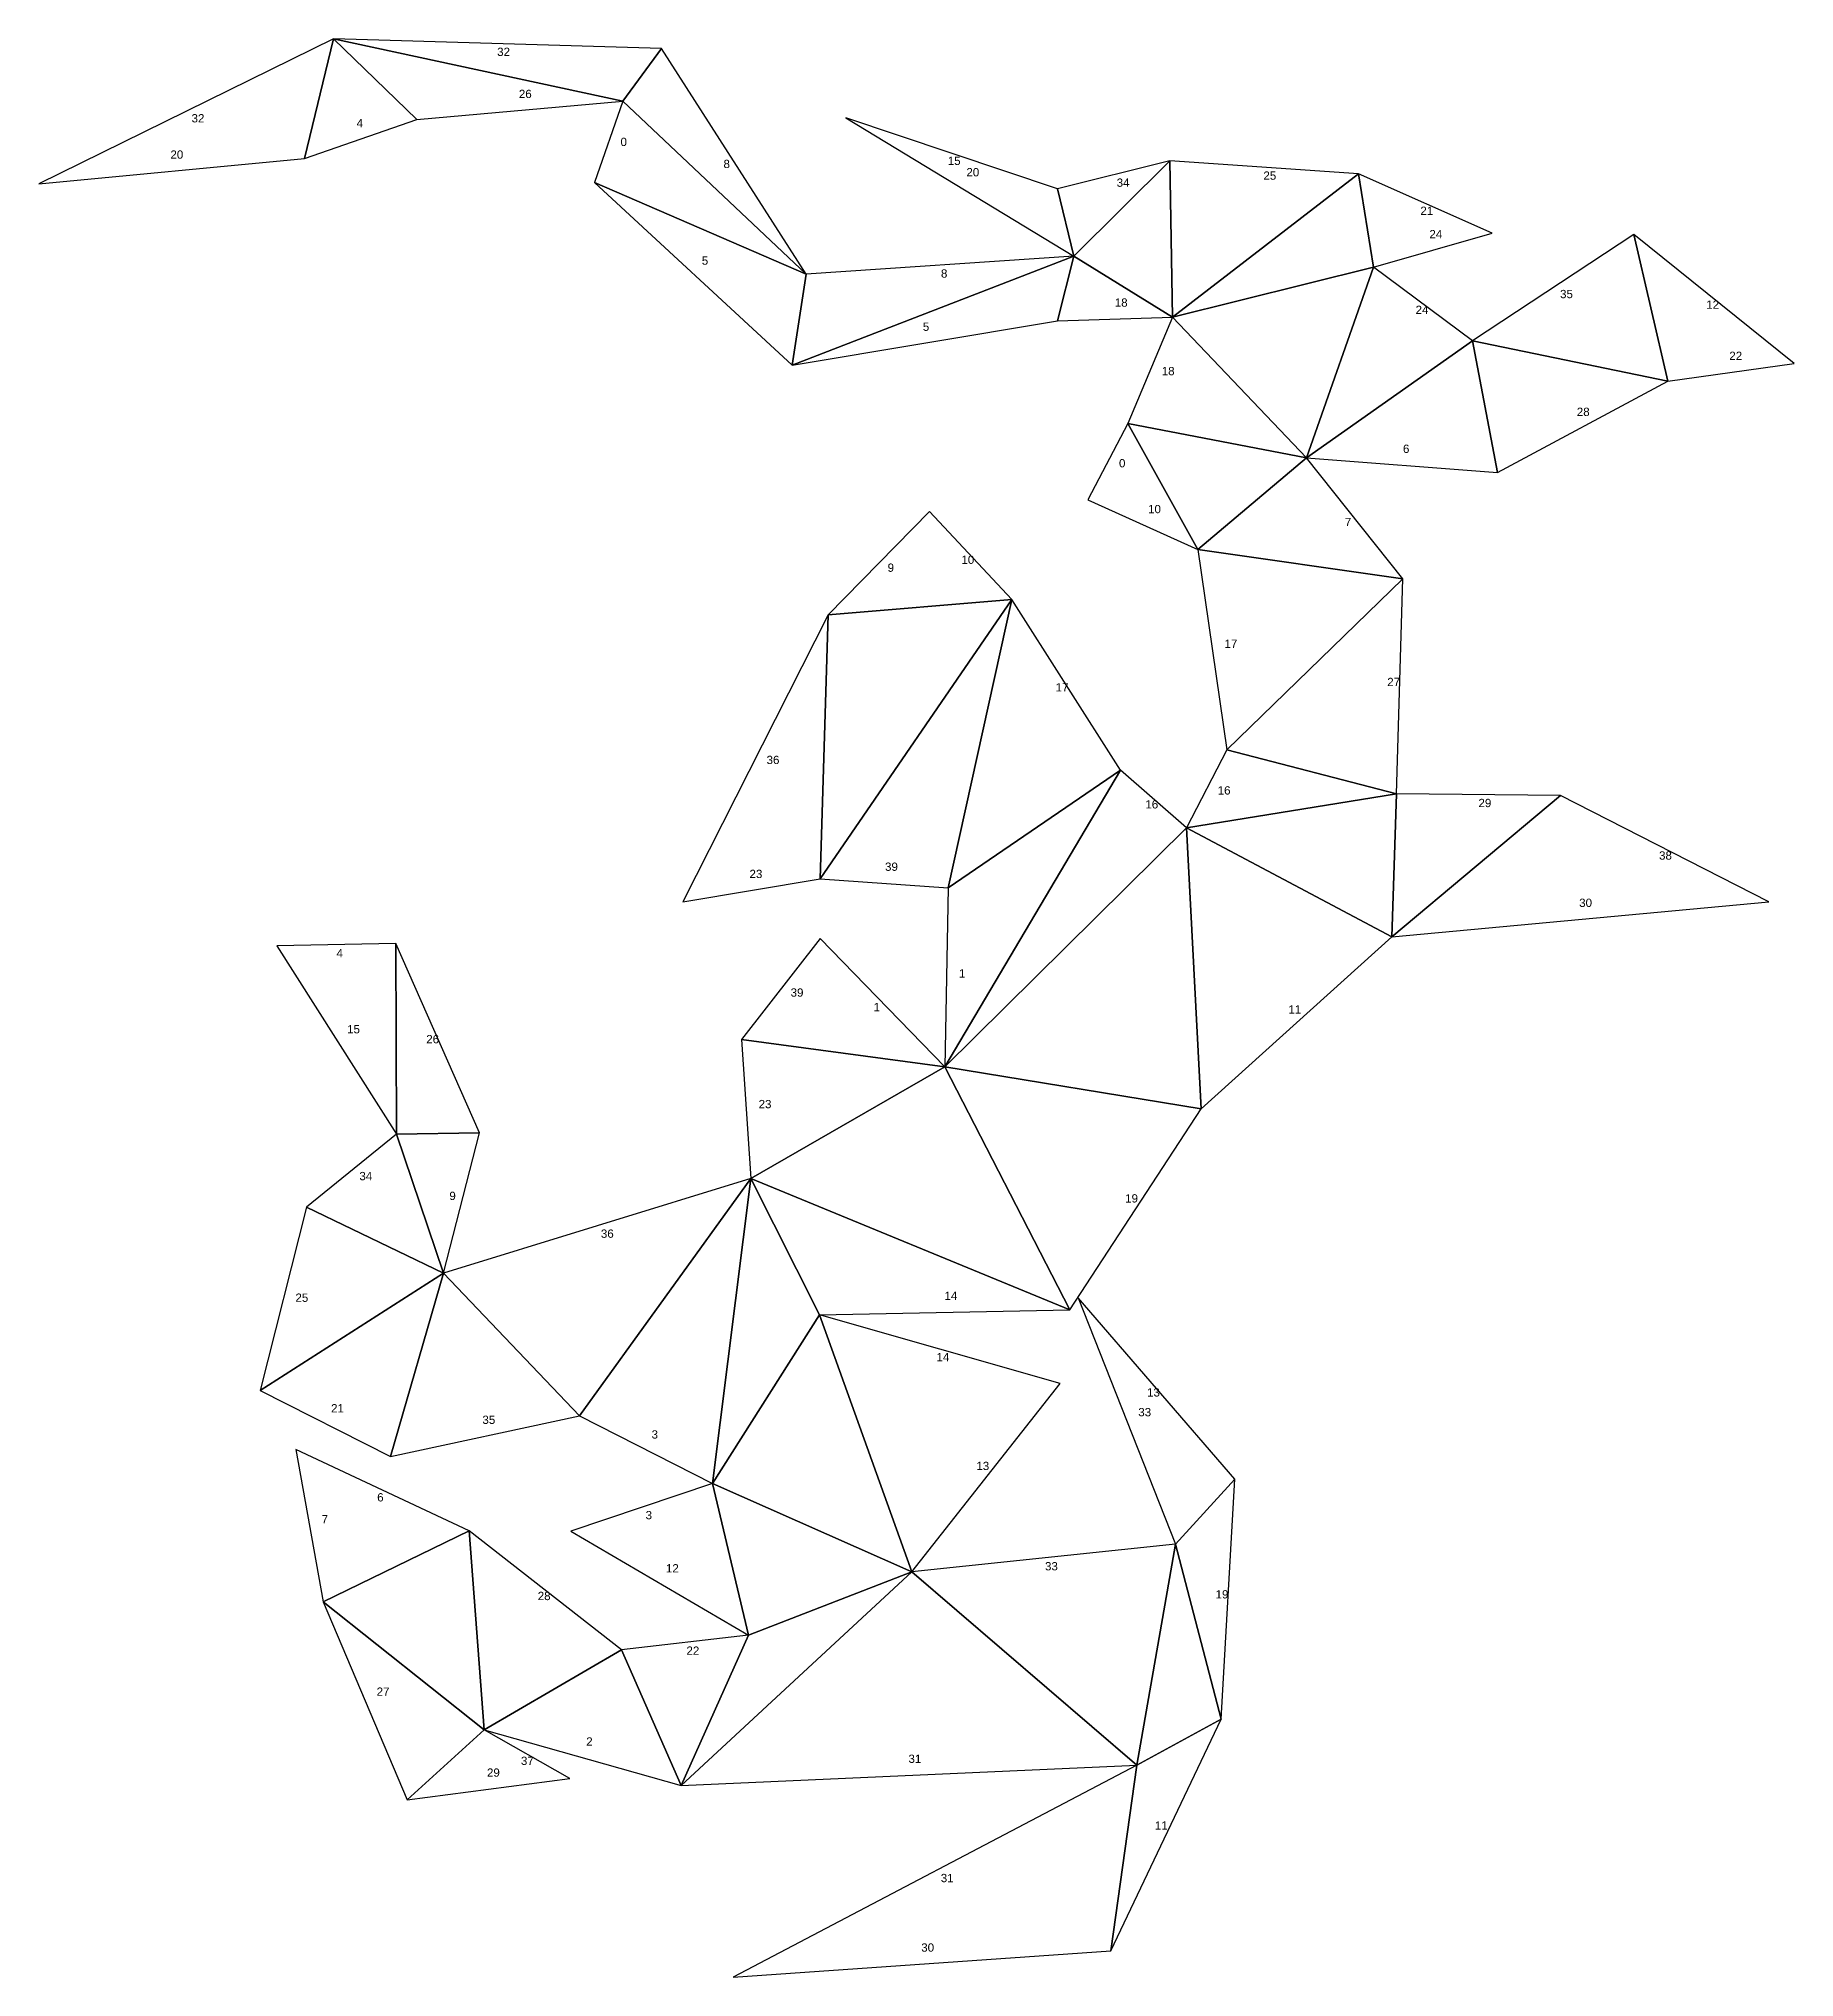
# Model space of a CAD drawing. Extents: x -76 to 136, y -261 to -27.
import ezdxf

# ---------------------------------------------------------------- set-up
doc = ezdxf.new("R2010")
doc.units = 0
doc.styles.get("Standard").update_dxf_attribs({"font": 'arial.ttf'})

msp = doc.modelspace()

# ---------------------------------------------------------------- linework, layer by layer
at = {"color": 0}
for p, q in [((-40.46, -27.12), (-76.02, -44.62)), ((-0.84, -28.29), (-40.46, -27.12)), ((16.63, -55.55), (-0.84, -28.29)), ((-30.37, -36.88), (-5.5, -34.66)), ((-5.5, -34.66), (-8.93, -44.48)), ((-43.96, -41.57), (-30.37, -36.88)), ((46.94, -45.22), (21.41, -36.65)), ((21.41, -36.65), (48.93, -53.38)), ((-76.02, -44.62), (-43.96, -41.57)), ((60.51, -41.84), (46.94, -45.22)), ((83.3, -43.44), (60.51, -41.84)), ((99.42, -50.6), (83.3, -43.44)), ((-8.93, -44.48), (14.92, -66.53)), ((85.08, -54.7), (99.42, -50.6)), ((116.52, -50.77), (97.05, -63.6)), ((135.88, -66.32), (116.52, -50.77)), ((48.93, -53.38), (16.63, -55.55)), ((97.05, -63.6), (85.08, -54.7)), ((46.96, -61.19), (60.85, -60.75)), ((60.85, -60.75), (55.45, -73.55)), ((14.92, -66.53), (46.96, -61.19)), ((120.62, -68.45), (135.88, -66.32)), ((100.07, -79.5), (120.62, -68.45)), ((55.45, -73.55), (50.63, -82.77)), ((88.62, -92.33), (77, -77.73)), ((77, -77.73), (100.07, -79.5)), ((31.48, -84.18), (19.25, -96.67)), ((41.42, -94.8), (31.48, -84.18)), ((50.63, -82.77), (63.89, -88.76)), ((63.89, -88.76), (67.37, -112.97)), ((87.88, -118.29), (88.62, -92.33)), ((54.55, -115.43), (41.42, -94.8)), ((19.25, -96.67), (1.74, -131.33)), ((67.37, -112.97), (62.53, -122.38)), ((62.53, -122.38), (54.55, -115.43)), ((107.67, -118.46), (87.88, -118.29)), ((132.82, -131.3), (107.67, -118.46)), ((1.74, -131.33), (18.3, -128.52)), ((18.3, -128.52), (33.74, -129.62)), ((33.74, -129.62), (33.35, -151.23)), ((87.31, -135.54), (132.82, -131.3)), ((64.31, -156.29), (87.31, -135.54)), ((-32.92, -136.36), (-47.29, -136.63)), ((-47.29, -136.63), (-32.84, -159.35)), ((-22.84, -159.21), (-32.92, -136.36)), ((18.3, -135.73), (8.8, -147.95)), ((33.35, -151.23), (18.3, -135.73)), ((8.8, -147.95), (9.94, -164.71)), ((48.42, -180.58), (64.31, -156.29)), ((-32.84, -159.35), (-43.7, -168.16)), ((-27.16, -176.15), (-22.84, -159.21)), ((9.94, -164.71), (-27.16, -176.15)), ((-43.7, -168.16), (-49.28, -190.31)), ((68.34, -201.01), (49.43, -179.1)), ((49.43, -179.1), (61.18, -208.84)), ((18.23, -181.18), (48.42, -180.58)), ((47.27, -189.46), (18.23, -181.18)), ((29.38, -212.21), (47.27, -189.46)), ((-49.28, -190.31), (-33.55, -198.27)), ((-33.55, -198.27), (-10.76, -193.35)), ((-10.76, -193.35), (5.29, -201.55)), ((-24.06, -207.25), (-45.01, -197.43)), ((-45.01, -197.43), (-41.71, -215.8)), ((66.72, -229.98), (68.34, -201.01)), ((5.29, -201.55), (-11.8, -207.29)), ((-5.67, -221.61), (-24.06, -207.25)), ((-11.8, -207.29), (9.64, -219.83)), ((61.18, -208.84), (29.38, -212.21)), ((-41.71, -215.8), (-31.54, -239.7)), ((9.64, -219.83), (-5.67, -221.61)), ((-22.24, -231.26), (1.54, -237.98)), ((-11.91, -237.14), (-22.24, -231.26)), ((53.4, -257.95), (66.72, -229.98)), ((1.54, -237.98), (56.52, -235.53)), ((56.52, -235.53), (7.81, -261.14)), ((-31.54, -239.7), (-11.91, -237.14)), ((7.81, -261.14), (53.4, -257.95))]:
    msp.add_line(p, q, dxfattribs=at)
at = {"color": 1}
for p, q in [((-40.46, -27.12), (-43.96, -41.57)), ((-43.96, -41.57), (-40.46, -27.12)), ((-30.37, -36.88), (-40.46, -27.12)), ((-5.5, -34.66), (-40.46, -27.12)), ((-40.46, -27.12), (-30.37, -36.88)), ((-40.46, -27.12), (-5.5, -34.66)), ((-5.5, -34.66), (-0.84, -28.29)), ((-0.84, -28.29), (-5.5, -34.66)), ((16.63, -55.55), (-5.5, -34.66)), ((-5.5, -34.66), (16.63, -55.55)), ((60.51, -41.84), (48.93, -53.38)), ((48.93, -53.38), (60.51, -41.84)), ((60.85, -60.75), (60.51, -41.84)), ((60.51, -41.84), (60.85, -60.75)), ((83.3, -43.44), (60.85, -60.75)), ((60.85, -60.75), (83.3, -43.44)), ((85.08, -54.7), (83.3, -43.44)), ((83.3, -43.44), (85.08, -54.7)), ((-8.93, -44.48), (16.63, -55.55)), ((16.63, -55.55), (-8.93, -44.48)), ((48.93, -53.38), (46.94, -45.22)), ((46.94, -45.22), (48.93, -53.38)), ((116.52, -50.77), (120.62, -68.45)), ((120.62, -68.45), (116.52, -50.77)), ((14.92, -66.53), (48.93, -53.38)), ((48.93, -53.38), (14.92, -66.53)), ((48.93, -53.38), (46.96, -61.19)), ((46.96, -61.19), (48.93, -53.38)), ((60.85, -60.75), (48.93, -53.38)), ((48.93, -53.38), (60.85, -60.75)), ((14.92, -66.53), (16.63, -55.55)), ((16.63, -55.55), (14.92, -66.53)), ((60.85, -60.75), (85.08, -54.7)), ((85.08, -54.7), (60.85, -60.75)), ((85.08, -54.7), (77, -77.73)), ((77, -77.73), (85.08, -54.7)), ((77, -77.73), (60.85, -60.75)), ((60.85, -60.75), (77, -77.73)), ((97.05, -63.6), (77, -77.73)), ((77, -77.73), (97.05, -63.6)), ((100.07, -79.5), (97.05, -63.6)), ((120.62, -68.45), (97.05, -63.6)), ((97.05, -63.6), (100.07, -79.5)), ((97.05, -63.6), (120.62, -68.45)), ((77, -77.73), (55.45, -73.55)), ((55.45, -73.55), (63.89, -88.76)), ((63.89, -88.76), (55.45, -73.55)), ((55.45, -73.55), (77, -77.73)), ((77, -77.73), (63.89, -88.76)), ((63.89, -88.76), (77, -77.73)), ((63.89, -88.76), (88.62, -92.33)), ((88.62, -92.33), (63.89, -88.76)), ((67.37, -112.97), (88.62, -92.33)), ((88.62, -92.33), (67.37, -112.97)), ((18.3, -128.52), (41.42, -94.8)), ((41.42, -94.8), (18.3, -128.52)), ((19.25, -96.67), (41.42, -94.8)), ((41.42, -94.8), (19.25, -96.67)), ((41.42, -94.8), (33.74, -129.62)), ((33.74, -129.62), (41.42, -94.8)), ((19.25, -96.67), (18.3, -128.52)), ((18.3, -128.52), (19.25, -96.67)), ((67.37, -112.97), (87.88, -118.29)), ((87.88, -118.29), (67.37, -112.97)), ((33.35, -151.23), (54.55, -115.43)), ((54.55, -115.43), (33.35, -151.23)), ((54.55, -115.43), (33.74, -129.62)), ((33.74, -129.62), (54.55, -115.43)), ((62.53, -122.38), (87.88, -118.29)), ((87.88, -118.29), (62.53, -122.38)), ((87.88, -118.29), (87.31, -135.54)), ((87.31, -135.54), (87.88, -118.29)), ((87.31, -135.54), (107.67, -118.46)), ((107.67, -118.46), (87.31, -135.54)), ((33.35, -151.23), (62.53, -122.38)), ((62.53, -122.38), (33.35, -151.23)), ((87.31, -135.54), (62.53, -122.38)), ((62.53, -122.38), (64.31, -156.29)), ((62.53, -122.38), (87.31, -135.54)), ((64.31, -156.29), (62.53, -122.38)), ((-32.84, -159.35), (-32.92, -136.36)), ((-32.92, -136.36), (-32.84, -159.35)), ((33.35, -151.23), (8.8, -147.95)), ((8.8, -147.95), (33.35, -151.23)), ((9.94, -164.71), (33.35, -151.23)), ((33.35, -151.23), (9.94, -164.71)), ((33.35, -151.23), (48.42, -180.58)), ((64.31, -156.29), (33.35, -151.23)), ((33.35, -151.23), (64.31, -156.29)), ((48.42, -180.58), (33.35, -151.23)), ((-22.84, -159.21), (-32.84, -159.35)), ((-32.84, -159.35), (-22.84, -159.21)), ((-32.84, -159.35), (-27.16, -176.15)), ((-27.16, -176.15), (-32.84, -159.35)), ((9.94, -164.71), (-10.76, -193.35)), ((-10.76, -193.35), (9.94, -164.71)), ((5.29, -201.55), (9.94, -164.71)), ((9.94, -164.71), (5.29, -201.55)), ((18.23, -181.18), (9.94, -164.71)), ((9.94, -164.71), (18.23, -181.18)), ((48.42, -180.58), (9.94, -164.71)), ((9.94, -164.71), (48.42, -180.58)), ((-27.16, -176.15), (-43.7, -168.16)), ((-43.7, -168.16), (-27.16, -176.15)), ((-27.16, -176.15), (-49.28, -190.31)), ((-49.28, -190.31), (-27.16, -176.15)), ((-33.55, -198.27), (-27.16, -176.15)), ((-27.16, -176.15), (-33.55, -198.27)), ((-27.16, -176.15), (-10.76, -193.35)), ((-10.76, -193.35), (-27.16, -176.15)), ((5.29, -201.55), (18.23, -181.18)), ((18.23, -181.18), (5.29, -201.55)), ((18.23, -181.18), (29.38, -212.21)), ((29.38, -212.21), (18.23, -181.18)), ((68.34, -201.01), (61.18, -208.84)), ((61.18, -208.84), (68.34, -201.01)), ((5.29, -201.55), (9.64, -219.83)), ((29.38, -212.21), (5.29, -201.55)), ((9.64, -219.83), (5.29, -201.55)), ((5.29, -201.55), (29.38, -212.21)), ((-41.71, -215.8), (-24.06, -207.25)), ((-24.06, -207.25), (-41.71, -215.8)), ((-22.24, -231.26), (-24.06, -207.25)), ((-24.06, -207.25), (-22.24, -231.26)), ((61.18, -208.84), (56.52, -235.53)), ((56.52, -235.53), (61.18, -208.84)), ((66.72, -229.98), (61.18, -208.84)), ((61.18, -208.84), (66.72, -229.98)), ((1.54, -237.98), (29.38, -212.21)), ((29.38, -212.21), (1.54, -237.98)), ((9.64, -219.83), (29.38, -212.21)), ((29.38, -212.21), (9.64, -219.83)), ((29.38, -212.21), (56.52, -235.53)), ((56.52, -235.53), (29.38, -212.21)), ((-41.71, -215.8), (-22.24, -231.26)), ((-22.24, -231.26), (-41.71, -215.8)), ((1.54, -237.98), (9.64, -219.83)), ((9.64, -219.83), (1.54, -237.98)), ((-5.67, -221.61), (-22.24, -231.26)), ((-22.24, -231.26), (-5.67, -221.61)), ((1.54, -237.98), (-5.67, -221.61)), ((-5.67, -221.61), (1.54, -237.98)), ((-31.54, -239.7), (-22.24, -231.26)), ((-22.24, -231.26), (-31.54, -239.7)), ((56.52, -235.53), (66.72, -229.98)), ((66.72, -229.98), (56.52, -235.53)), ((53.4, -257.95), (56.52, -235.53)), ((56.52, -235.53), (53.4, -257.95))]:
    msp.add_line(p, q, dxfattribs=at)

# ---------------------------------------------------------------- texts
for s, p in [('32', (-20.69, -29.2)), ('26', (-18.07, -34.28)), ('32', (-57.58, -37.22)), ('4', (-37.65, -37.8)), ('0', (-5.8, -40.07)), ('20', (-60.13, -41.6)), ('8', (6.63, -42.73)), ('15', (33.7, -42.36)), ('20', (35.95, -43.73)), ('34', (54.09, -44.99)), ('25', (71.8, -44.14)), ('21', (90.75, -48.39)), ('24', (91.84, -51.21)), ('5', (4.01, -54.4)), ('8', (32.88, -55.96)), ('18', (53.86, -59.47)), ('35', (107.61, -58.44)), ('24', (90.17, -60.35)), ('12', (125.26, -59.72)), ('5', (30.69, -62.38)), ('22', (128.04, -65.9)), ('18', (59.53, -67.74)), ('28', (109.63, -72.66)), ('6', (88.65, -77.12)), ('0', (54.37, -78.86)), ('10', (57.88, -84.4)), ('7', (81.64, -85.96)), ('9', (26.44, -91.47)), ('10', (35.35, -90.51)), ('17', (67.11, -100.65)), ('17', (46.72, -105.92)), ('27', (86.75, -105.27)), ('36', (11.83, -114.68)), ('16', (57.55, -120.04)), ('16', (66.28, -118.36)), ('29', (97.76, -119.88)), ('38', (119.56, -126.22)), ('23', (9.77, -128.44)), ('39', (26.13, -127.57)), ('30', (109.92, -131.93)), ('4', (-40.08, -138)), ('1', (35.05, -140.45)), ('39', (14.73, -142.76)), ('1', (24.75, -144.52)), ('11', (74.81, -144.8)), ('15', (-38.8, -147.19)), ('26', (-29.25, -148.39)), ('23', (10.87, -156.23)), ('34', (-37.32, -164.92)), ('9', (-26.46, -167.31)), ('19', (55.11, -167.61)), ('36', (-8.17, -171.87)), ('25', (-45.04, -179.6)), ('14', (33.3, -179.38)), ('14', (32.34, -186.77)), ('13', (57.75, -191.03)), ('21', (-40.74, -192.95)), ('35', (-22.47, -194.34)), ('33', (56.7, -193.42)), ('3', (-2.05, -196.11)), ('13', (37.15, -199.91)), ('6', (-35.17, -203.7)), ('7', (-41.88, -206.35)), ('3', (-2.77, -205.85)), ('12', (-0.32, -212.27)), ('33', (45.44, -212.02)), ('28', (-15.79, -215.61)), ('19', (66.03, -215.41)), ('22', (2.16, -222.21)), ('27', (-35.24, -227.16)), ('2', (-9.94, -233.18)), ('29', (-21.92, -236.93)), ('37', (-17.82, -235.51)), ('31', (28.96, -235.26)), ('11', (58.7, -243.32)), ('31', (32.86, -249.66)), ('30', (30.5, -258.05))]:
    msp.add_text(s, height=1).set_placement(p)

doc.saveas('drawing.dxf')
